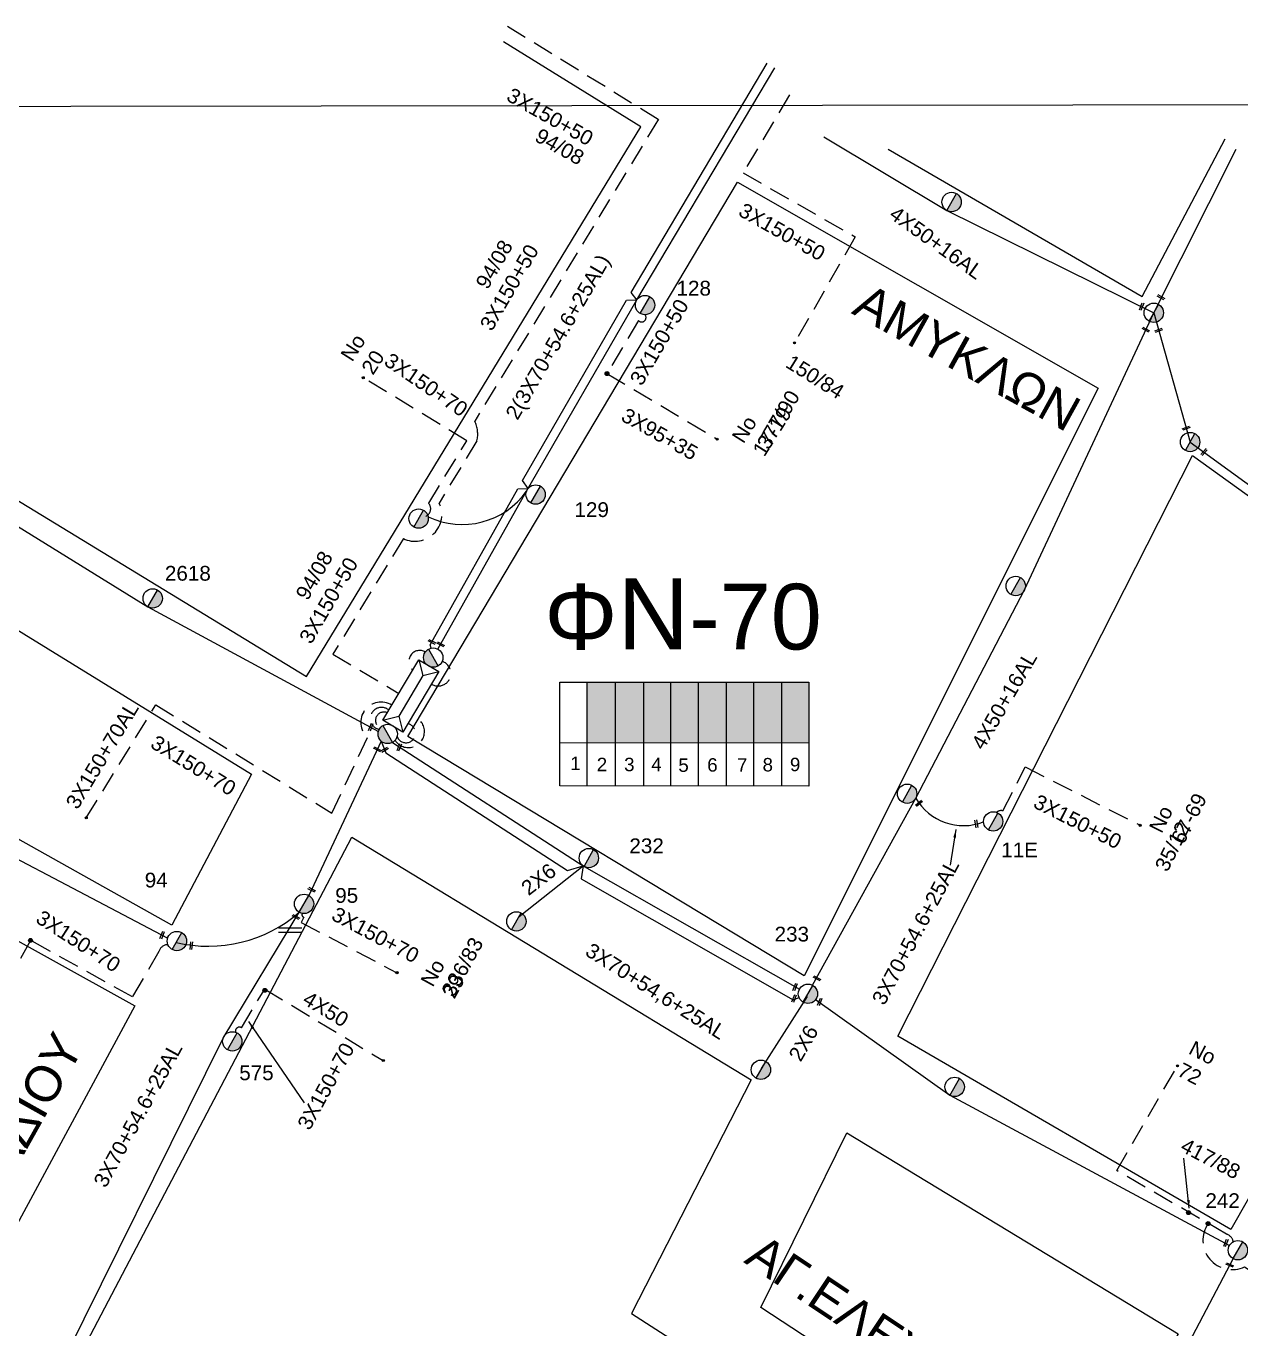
# Model space of a CAD drawing. Header units: millimetres. Extents: x 771 to 3391, y 686 to 1835.
# Drawn here: x 1703.7 to 1851.6, y 1612.4 to 1771 of the extents above; entities that cross this region are included whole.
import ezdxf

# ---------------------------------------------------------------- set-up
doc = ezdxf.new("R2010")
doc.units = ezdxf.units.MM
doc.linetypes.add('DASHED', pattern=[19.05, 12.7, -6.35])
for name, color, linetype in [('Pillar OTE', 7, 'Continuous'), ('Άγνωστα', 7, 'Continuous'), ('Γυμνά εναέρια ΧΤ και ΦΟΠ (3Φ)   4x50+16AL', 7, 'Continuous'), ('Επιγραφές - Σχήματα', 7, 'Continuous'), ('Καλώδια ΧΤ   3x150+50CU', 7, 'DASHED'), ('Καλώδια ΧΤ   3x150+70AL', 7, 'DASHED'), ('Καλώδια ΧΤ   3x150AL+50CU', 7, 'DASHED'), ('Μηχανική τομή', 7, 'Continuous'), ('Στύλος ΦΜ', 7, 'Continuous'), ('Στύλος ΦΜ @ 1', 7, 'Continuous'), ('Συνδέσεις', 7, 'Continuous'), ('Συνεστραμμένα ΧΤ   3x70+54.6+25 AL', 7, 'SYN_LINE'), ('Τομή', 7, 'Continuous'), ('Υποσταθμός εναέριος 2 στύλων', 7, 'Continuous'), ('Υποσταθμός πόλεως', 7, 'Continuous'), ('Υπόβαθρο ΔΕΗ', 7, 'Continuous'), ('Υπόγεια καλώδια Παροχών ΧΤ   4x50AL', 7, 'DASHED')]:
    doc.layers.add(name, color=color, linetype=linetype)
doc.styles.add('arial', font='ARIAL.TTF')
doc.styles.get("Standard").update_dxf_attribs({"font": 'ARIAL.TTF'})
doc.linetypes.add('SYN_LINE', pattern='A,0.5,-0.0001,["/\\/\\/\\/",Standard,S=0.1,R=0,X=0,Y=-0.05],-0.25', length=0.7501)
doc.dimstyles.new('ISO-25', dxfattribs={"dimtxt": 2.5, "dimasz": 2.5, "dimexe": 1.25, "dimexo": 0.625, "dimtad": 1, "dimtxsty": 'Standard', "dimcen": 2.5, "dimadec": 0, "dimazin": 0, "dimtfac": 1, "dimtmove": 0, "dimatfit": 3, "dimfxl": 1, "dimarcsym": 0})

# ---------------------------------------------------------------- blocks, each defined once
blk = doc.blocks.new('ΥΠΑΡΧΩΝ ΤΣΙΜΕΝΤΕΝΙΟΣ ΣΤΥΛΟΣ')
at = {"layer": 'Στύλος ΦΜ'}
blk.add_hatch(color=7, dxfattribs=at).paths.add_polyline_path([(-1.29, -2.28, 0.574793), (2.62, 0, 0.268822), (1.3, 2.27)])
at = {"layer": 'Στύλος ΦΜ', "color": 7}
blk.add_line((-1.29, -2.28), (1.3, 2.27), dxfattribs=at)
blk.add_circle((0, 0), 2.62, dxfattribs=at)
at = {"layer": 'Στύλος ΦΜ', "flags": 4}
for tag, p in [('ΑΡΙΘΜΟΣ', (-4.68, 8.05)), ('ΤΥΠΟΣ', (-4.91, 3.03))]:
    blk.add_attdef(tag, p, '', height=4, dxfattribs=at)
blk = doc.blocks.new('ΥΠΟΣΤΑΘΜΟΣ ΕΝΑΕΡΙΟΣ ΕΠΙ 2 ΣΤΥΛΩΝ')
at = {"layer": 'Υποσταθμός εναέριος 2 στύλων', "linetype": 'Continuous'}
for points in [[(-11.97, -2.11, 0.574793), (-8.45, -0.07, 0.268822), (-9.64, 1.98)], [(9.68, -2.15, 0.574793), (13.19, -0.1, 0.268822), (12.01, 1.95)]]:
    blk.add_hatch(color=256, dxfattribs=at).paths.add_polyline_path(points)
for p, q in [((-11.97, -2.11), (-9.64, 1.98)), ((9.68, -2.15), (12.01, 1.95))]:
    blk.add_line(p, q, dxfattribs=at)
for centre in [(-10.81, -0.07), (10.84, -0.1)]:
    blk.add_circle(centre, 2.36, dxfattribs=at)
at = {"layer": 'Υποσταθμός πόλεως', "linetype": 'Continuous', "ltscale": 40}
blk.add_lwpolyline([(-8.57, 2.82), (8.57, 2.82), (8.57, -2.82), (-8.57, -2.82)], close=True, dxfattribs=at)
for points in [[(-5.75, 0), (-8.57, 2.82)], [(-8.57, -2.82), (-5.75, 0)], [(-5.75, 0), (5.75, 0)], [(5.75, 0), (8.57, 2.82)], [(8.57, -2.82), (5.75, 0)]]:
    blk.add_lwpolyline(points, dxfattribs=at)
at = {"layer": 'Υποσταθμός εναέριος 2 στύλων', "ltscale": 40, "flags": 1}
for tag, p in [('ΜΕΤΑΣΧΗΜΑΤΙΣΜΟΣ', (14.09, 2.51)), ('ΙΣΧΥΣ', (14.07, -0.28)), ('ΑΡΙΘΜΟΣ', (14.19, -3))]:
    blk.add_attdef(tag, p, '', height=1.8, dxfattribs=at)
blk = doc.blocks.new('ΜΗΧΑΝΙΚΗ ΤΟΜΗ')
at = {"layer": 'Μηχανική τομή', "ltscale": 40}
for p, q in [((-1.89, 0.78), (1.89, 0.78)), ((1.89, 0), (-1.89, 0))]:
    blk.add_line(p, q, dxfattribs=at)
blk = doc.blocks.new('_ΣΥΝΔΕΣΗ')
at = {"layer": 'Συνδέσεις', "linetype": 'SYN_LINE', "ltscale": 40}
blk.add_hatch(color=256, dxfattribs=at).paths.add_polyline_path([(0.5, -0.01, 1), (-0.5, -0.01, 1)])
at = {"layer": 'Συνδέσεις'}
blk.add_circle((0, -0.01), 0.5, dxfattribs=at)
blk = doc.blocks.new('ΤΟΜΗ')
at = {"layer": 'Τομή', "ltscale": 40}
for p, q in [((-5.68, 0), (5.68, 0)), ((5.68, -2.33), (-5.68, -2.33))]:
    blk.add_line(p, q, dxfattribs=at)

msp = doc.modelspace()

# ---------------------------------------------------------------- hatches: boundary and pattern name
at = {"layer": 'Καλώδια ΧΤ   3x150+50CU', "linetype": 'DASHED', "ltscale": 0.2}
h = msp.add_hatch(color=1, dxfattribs=at)
h.dxf.hatch_style = 1
h.paths.add_polyline_path([(1775.45475, 1691.12871), (1772.01488, 1691.12893), (1772.01442, 1683.76833), (1775.45429, 1683.76499)])
h = msp.add_hatch(color=5, dxfattribs=at)
h.dxf.hatch_style = 1
h.paths.add_polyline_path([(1778.89432, 1691.12849), (1775.45475, 1691.12871), (1775.45429, 1683.76499), (1778.89386, 1683.76165)])
h = msp.add_hatch(color=173, dxfattribs=at)
h.dxf.hatch_style = 1
h.paths.add_polyline_path([(1782.19188, 1691.12829), (1778.89432, 1691.12849), (1778.89386, 1683.76165), (1782.19142, 1683.75845)])
h = msp.add_hatch(color=6, dxfattribs=at)
h.dxf.hatch_style = 1
h.paths.add_polyline_path([(1785.57788, 1691.12808), (1782.19188, 1691.12829), (1782.19142, 1683.75845), (1785.57741, 1683.75516)])
h = msp.add_hatch(color=30, dxfattribs=at)
h.dxf.hatch_style = 1
h.paths.add_polyline_path([(1788.97452, 1691.12786), (1785.57788, 1691.12808), (1785.57741, 1683.75516), (1788.97406, 1683.75186)])
h = msp.add_hatch(color=2, dxfattribs=at)
h.dxf.hatch_style = 1
h.paths.add_polyline_path([(1792.31157, 1691.12766), (1788.97452, 1691.12786), (1788.97406, 1683.75186), (1792.31111, 1683.74862)])
h = msp.add_hatch(color=133, dxfattribs=at)
h.dxf.hatch_style = 1
h.paths.add_polyline_path([(1795.69994, 1691.12744), (1792.31157, 1691.12766), (1792.31111, 1683.74862), (1795.69948, 1683.74533)])
h = msp.add_hatch(color=85, dxfattribs=at)
h.dxf.hatch_style = 1
h.paths.add_polyline_path([(1799.02004, 1691.12724), (1795.69994, 1691.12744), (1795.69948, 1683.74533), (1799.01958, 1683.74211)])

# ---------------------------------------------------------------- linework, layer by layer
at = {"layer": 'Pillar OTE', "ltscale": 40}
for points in [[(1768.68618, 1678.48885), (1768.68697, 1691.12913), (1799.02004, 1691.12724), (1799.01925, 1678.45948), (1768.68618, 1678.48977)], [(1772.01409, 1678.48645), (1772.01488, 1691.12893)], [(1775.45396, 1678.48302), (1775.45475, 1691.12871)], [(1778.89353, 1678.47958), (1778.89432, 1691.12849)], [(1782.19109, 1678.47629), (1782.19188, 1691.12829)], [(1785.57708, 1678.47291), (1785.57788, 1691.12808)], [(1788.97373, 1678.46951), (1788.97452, 1691.12786)], [(1792.31077, 1678.46618), (1792.31157, 1691.12766)], [(1795.69915, 1678.4628), (1795.69994, 1691.12744)], [(1768.68651, 1683.77157), (1799.01958, 1683.74211)]]:
    msp.add_lwpolyline(points, dxfattribs=at)
at = {"layer": 'Άγνωστα', "color": 2, "linetype": 'DASHED', "ltscale": 0.2}
msp.add_lwpolyline([(1774.41688, 1728.70196), (1787.84423, 1720.71266)], dxfattribs=at)
at = {"layer": 'Άγνωστα', "color": 7, "linetype": 'SYN_LINE', "ltscale": 8}
for points in [[(1763.71429, 1662.56923), (1771.52685, 1668.75751)], [(1793.24584, 1644.06412), (1798.85302, 1652.86107)]]:
    msp.add_lwpolyline(points, dxfattribs=at)
at = {"layer": 'Γυμνά εναέρια ΧΤ και ΦΟΠ (3Φ)   4x50+16AL', "color": 2, "linetype": 'Continuous', "ltscale": 0.2}
msp.add_lwpolyline([(1800.8361, 1757.53217), (1815.8156, 1748.56579), (1841.02842, 1736.09964), (1845.45482, 1720.36288), (1887.90669, 1689.54621)], dxfattribs=at)
at = {"layer": 'Γυμνά εναέρια ΧΤ και ΦΟΠ (3Φ)   4x50+16AL', "color": 5, "linetype": 'Continuous', "ltscale": 0.2}
msp.add_lwpolyline([(1799.4423, 1654.22392), (1812.02498, 1677.00349), (1825.27832, 1702.34596), (1841.02842, 1736.09964), (1851.05906, 1756.01462)], dxfattribs=at)
at = {"layer": 'Γυμνά εναέρια ΧΤ και ΦΟΠ (3Φ)   4x50+16AL', "color": 6, "linetype": 'Continuous', "ltscale": 0.2}
msp.add_lwpolyline([(1645.33382, 1745.10508), (1667.76257, 1731.14797), (1682.13165, 1722.55388), (1697.76328, 1713.07889), (1718.49906, 1700.29832), (1746.5739, 1685.12595)], dxfattribs=at)
at = {"layer": 'Γυμνά εναέρια ΧΤ και ΦΟΠ (3Φ)   4x50+16AL', "color": 173, "linetype": 'Continuous', "ltscale": 0.2}
msp.add_lwpolyline([(1627.37368, 1714.42068), (1660.22305, 1692.85009), (1689.08594, 1676.66323), (1720.91273, 1659.96862)], dxfattribs=at)
at = {"layer": 'Γυμνά εναέρια ΧΤ και ΦΟΠ (3Φ)   4x50+16AL', "color": 133, "linetype": 'Continuous', "ltscale": 0.2}
msp.add_lwpolyline([(1850.68943, 1620.9276), (1830.05164, 1581.73545), (1822.46496, 1569.83815), (1804.40577, 1542.73626)], dxfattribs=at)
at = {"layer": 'Καλώδια ΧΤ   3x150+50CU', "color": 85, "linetype": 'DASHED', "ltscale": 0.2}
msp.add_lwpolyline([(1762.29143, 1771.01426), (1780.68632, 1759.66012), (1758.31406, 1722.90478, -0.167250981), (1758.58484, 1720.51741), (1753.97021, 1712.93397, -0.714655677), (1749.61518, 1708.6134), (1741.0383, 1694.52246), (1749.06418, 1689.75135)], format="xyb", dxfattribs=at)
at = {"layer": 'Καλώδια ΧΤ   3x150+50CU', "color": 2, "linetype": 'DASHED', "ltscale": 0.2}
msp.add_lwpolyline([(1796.64539, 1762.6257), (1790.99711, 1753.13284), (1804.64415, 1745.33655), (1797.20904, 1732.32173)], dxfattribs=at)
msp.add_lwpolyline([(1779.04459, 1735.86335, -0.986725258), (1778.25416, 1735.15114), (1774.41688, 1728.70196)], format="xyb", dxfattribs=at)
at = {"layer": 'Καλώδια ΧΤ   3x150+50CU', "color": 6, "linetype": 'DASHED', "ltscale": 0.2}
msp.add_lwpolyline([(1850.70665, 1622.98612, 0.280116495), (1849.87503, 1623.9137), (1836.522, 1631.65481), (1843.95454, 1644.47557)], format="xyb", dxfattribs=at)
at = {"layer": 'Καλώδια ΧΤ   3x150+50CU', "color": 2, "linetype": 'DASHED', "ltscale": 0.2}
msp.add_arc((1751.62592, 1693.63494), 1.34928, 59.9132223, 229.991702, dxfattribs=at)
at = {"layer": 'Καλώδια ΧΤ   3x150+50CU', "color": 1, "linetype": 'DASHED', "ltscale": 0.2}
msp.add_arc((1753.85784, 1692.1961), 1.54252, 237.1920509, 71.662171, dxfattribs=at)
at = {"layer": 'Καλώδια ΧΤ   3x150+50CU', "color": 173, "linetype": 'DASHED', "ltscale": 0.2}
msp.add_arc((1746.95417, 1686.69647), 1.35702, 48.5375525, 257.945272, dxfattribs=at)
at = {"layer": 'Καλώδια ΧΤ   3x150+50CU', "color": 6, "linetype": 'DASHED', "ltscale": 0.2}
msp.add_arc((1747.2299, 1686.46896), 1.00773, 64.9968742, 244.5534572, dxfattribs=at)
at = {"layer": 'Καλώδια ΧΤ   3x150+50CU', "color": 133, "linetype": 'DASHED', "ltscale": 0.2}
msp.add_arc((1750.24075, 1685.10067), 1.94545, 212.7353045, 76.3828099, dxfattribs=at)
at = {"layer": 'Καλώδια ΧΤ   3x150+50CU', "color": 5, "linetype": 'DASHED', "ltscale": 0.2}
msp.add_arc((1749.94118, 1684.91228), 1.1633, 200.0505121, 79.9707954, dxfattribs=at)
at = {"layer": 'Καλώδια ΧΤ   3x150+70AL', "color": 1, "linetype": 'DASHED', "ltscale": 0.2}
for points in [[(1752.34786, 1711.3168, 0.500460608), (1752.70045, 1712.90566), (1757.33861, 1720.52777), (1744.73468, 1728.19745)], [(1729.1725, 1648.49538, -0.665110612), (1729.89359, 1649.04826), (1732.73262, 1653.74677)]]:
    msp.add_lwpolyline(points, format="xyb", dxfattribs=at)
at = {"layer": 'Καλώδια ΧΤ   3x150+70AL', "color": 30, "linetype": 'DASHED', "ltscale": 0.2}
msp.add_lwpolyline([(1710.9968, 1674.60728), (1719.46838, 1688.37148), (1740.92186, 1675.16731), (1745.24286, 1684.39265, -0.9225664), (1748.21119, 1688.31646)], format="xyb", dxfattribs=at)
at = {"layer": 'Καλώδια ΧΤ   3x150+70AL', "color": 173, "linetype": 'DASHED', "ltscale": 0.2}
for points in [[(1737.31065, 1662.96674, 0.531590948), (1737.49983, 1662.50288), (1737.16297, 1661.86157), (1748.83922, 1655.749)], [(1720.94116, 1659.1586, 0.339403524), (1719.83858, 1658.31207), (1716.60893, 1652.8004), (1704.19896, 1659.68453)]]:
    msp.add_lwpolyline(points, format="xyb", dxfattribs=at)
at = {"layer": 'Καλώδια ΧΤ   3x150+70AL', "color": 6, "linetype": 'DASHED', "ltscale": 0.2}
msp.add_lwpolyline([(1847.649, 1625.20419, 0.769128361), (1852.09359, 1619.94255), (1873.27011, 1606.05046), (1891.17488, 1594.94603), (1904.13844, 1586.79847, 0.561463562), (1908.84249, 1580.89795), (1911.04879, 1578.69503)], format="xyb", dxfattribs=at)
at = {"layer": 'Καλώδια ΧΤ   3x150AL+50CU', "color": 5, "linetype": 'DASHED', "ltscale": 0.2}
msp.add_lwpolyline([(1821.84835, 1675.27358, -0.252606305), (1822.6553, 1675.44536), (1825.3701, 1680.79605), (1839.36548, 1673.69517)], format="xyb", dxfattribs=at)
at = {"layer": 'Συνεστραμμένα ΧΤ   3x70+54.6+25 AL', "color": 2, "linetype": 'SYN_LINE', "ltscale": 20}
msp.add_lwpolyline([(1752.98943, 1695.25626), (1752.89642, 1695.65967), (1763.56328, 1714.67337), (1764.8236, 1714.72329), (1764.14188, 1715.68306), (1776.79934, 1737.63502), (1778.04875, 1737.65979), (1777.35341, 1738.58372), (1793.94952, 1766.47621)], dxfattribs=at)
at = {"layer": 'Συνεστραμμένα ΧΤ   3x70+54.6+25 AL', "color": 1, "linetype": 'SYN_LINE', "ltscale": 20}
for points in [[(1753.8296, 1695.13615), (1764.62267, 1714.37482), (1778.04875, 1737.65979), (1794.86905, 1765.92909)], [(1706.51082, 1605.05494), (1727.66551, 1647.77203), (1737.12943, 1663.43451)]]:
    msp.add_lwpolyline(points, dxfattribs=at)
at = {"layer": 'Συνεστραμμένα ΧΤ   3x70+54.6+25 AL', "color": 173, "linetype": 'SYN_LINE', "ltscale": 20}
msp.add_lwpolyline([(1746.91206, 1683.94848), (1738.10601, 1665.14756)], dxfattribs=at)
at = {"layer": 'Συνεστραμμένα ΧΤ   3x70+54.6+25 AL', "color": 133, "linetype": 'SYN_LINE', "ltscale": 20}
for points in [[(1746.91206, 1683.94848), (1747.47385, 1682.53021), (1769.62898, 1668.18707), (1771.50985, 1668.75631), (1771.26061, 1667.16281), (1797.11343, 1652.42458), (1797.81373, 1652.72061)], [(1799.83476, 1652.46458), (1816.18764, 1640.81259), (1850.2331, 1622.50976)]]:
    msp.add_lwpolyline(points, dxfattribs=at)
at = {"layer": 'Συνεστραμμένα ΧΤ   3x70+54.6+25 AL', "color": 5, "linetype": 'SYN_LINE', "ltscale": 20}
msp.add_lwpolyline([(1748.28903, 1683.78937), (1771.62571, 1668.68131), (1797.85631, 1653.7277)], dxfattribs=at)
at = {"layer": 'Συνεστραμμένα ΧΤ   3x70+54.6+25 AL', "color": 1, "linetype": 'SYN_LINE', "ltscale": 15}
msp.add_arc((1756.78524, 1719.92207), 9.60195, 244.3761778, 324.7095159, dxfattribs=at)
at = {"layer": 'Συνεστραμμένα ΧΤ   3x70+54.6+25 AL', "color": 5, "linetype": 'SYN_LINE', "ltscale": 8}
msp.add_arc((1817.82225, 1680.346), 6.69184, 209.9663127, 291.5790284, dxfattribs=at)
at = {"layer": 'Συνεστραμμένα ΧΤ   3x70+54.6+25 AL', "color": 173, "linetype": 'SYN_LINE', "ltscale": 20}
msp.add_arc((1725.86235, 1675.84713), 16.87748, 256.5371533, 310.9819239, dxfattribs=at)
at = {"layer": 'Υπόβαθρο ΔΕΗ'}
for points in [[(1649.78169, 1752.24469), (1646.21318, 1746.79523), (1668.2643, 1734.17215), (1668.2643, 1734.17215), (1737.81308, 1691.79404), (1778.55906, 1758.73426), (1761.80814, 1769.07367)], [(2899.29583, 1762.81833), (885.09289, 1760.10556)], [(1808.67859, 1756.00771), (1839.60757, 1738.06493), (1849.70512, 1757.27976)], [(1798.41761, 1655.34603), (1750.15559, 1684.49192), (1790.32933, 1752.01053), (1834.25232, 1726.91819), (1798.41761, 1655.34603)], [(1639.5294, 1734.95095), (1666.19968, 1719.90081), (1666.19968, 1719.90081), (1731.13483, 1679.9346), (1721.40518, 1661.54782), (1663.73195, 1693.83135), (1663.73195, 1693.83135), (1629.1481, 1714.93397), (1639.5294, 1734.95095)], [(1809.8519, 1648.00057), (1845.73973, 1718.73316), (1887.14086, 1688.94828), (1887.14086, 1688.94828), (1850.41642, 1624.48422), (1809.8519, 1648.00057)], [(1623.02837, 1705.82714), (1663.85562, 1681.12768), (1663.85562, 1681.12768), (1716.89016, 1651.70806), (1695.70674, 1612.44482), (1663.35817, 1629.82189), (1663.35817, 1629.82189), (1601.76332, 1668.15536), (1623.02837, 1705.82714)], [(1708.09553, 1605.12023), (1743.35824, 1672.25222), (1791.99771, 1642.69918), (1777.41825, 1614.22893), (1827.10679, 1582.24511), (1804.86261, 1545.34277), (1708.09553, 1605.12023)], [(1793.16964, 1614.99496), (1803.64954, 1636.25878), (1843.97858, 1611.78077), (1831.28407, 1589.98349), (1793.16964, 1614.99496)]]:
    msp.add_lwpolyline(points, dxfattribs=at)
at = {"layer": 'Υπόγεια καλώδια Παροχών ΧΤ   4x50AL', "color": 173, "linetype": 'DASHED', "ltscale": 0.2}
msp.add_lwpolyline([(1704.19896, 1659.68453), (1699.04669, 1650.39658)], dxfattribs=at)
at = {"layer": 'Υπόγεια καλώδια Παροχών ΧΤ   4x50AL', "color": 1, "linetype": 'DASHED', "ltscale": 0.2}
msp.add_lwpolyline([(1732.73262, 1653.74677), (1747.05443, 1645.09294)], dxfattribs=at)

# ---------------------------------------------------------------- block references
at = {"layer": 'Μηχανική τομή'}
for p, xscale, yscale, zscale, rotation in [((1839.61908, 1736.81444), 0.249999999999919, 0.249999999999919, 0.249999999999919, 68.45138536945211), ((1841.84948, 1737.91352), 0.2500000000002005, 0.2500000000002005, 0.2500000000002005, 331.5446991727721), ((1840.00698, 1733.97156), 0.2500000000002005, 0.2500000000002005, 0.2500000000002005, 331.5446991727721), ((1841.65609, 1733.86814), 0.249999999999919, 0.249999999999919, 0.249999999999919, 19.54182700506053), ((1845.00495, 1721.96228), 0.249999999999919, 0.249999999999919, 0.249999999999919, 19.54182700506053), ((1847.21729, 1719.07648), 0.249999999999919, 0.249999999999919, 0.249999999999919, 48.57150876516553), ((1753.051, 1695.93991), 0.2500000000002005, 0.2500000000002005, 0.2500000000002005, 332.645302719255), ((1754.11006, 1695.63607), 0.2500000000002005, 0.2500000000002005, 0.2500000000002005, 332.645302719255), ((1745.74236, 1685.60162), 0.249999999999919, 0.249999999999919, 0.249999999999919, 68.45138536945211), ((1746.40144, 1682.86286), 0.2500000000002005, 0.2500000000002005, 0.2500000000002005, 332.645302719255), ((1749.19653, 1683.15291), 0.249999999999919, 0.249999999999919, 0.249999999999919, 68.45138536945211), ((1747.38277, 1682.80879), 0.249999999999919, 0.249999999999919, 0.249999999999919, 30.00824690534074), ((1812.49309, 1676.29869), 0.249999999999919, 0.249999999999919, 0.249999999999919, 41.14244060358259), ((1819.50092, 1673.87831), 0.249999999999919, 0.249999999999919, 0.249999999999919, 100.5261771277454), ((1738.41867, 1665.75545), 0.2500000000002005, 0.2500000000002005, 0.2500000000002005, 332.645302719255), ((1736.48597, 1662.44379), 0.2500000000002005, 0.2500000000002005, 0.2500000000002005, 331.5446991727721), ((1720.31001, 1660.28477), 0.249999999999919, 0.249999999999919, 0.249999999999919, 68.45138536945211), ((1723.87209, 1659.03029), 0.249999999999919, 0.249999999999919, 0.249999999999919, 84.62235501560043), ((1799.95387, 1654.97825), 0.2500000000002005, 0.2500000000002005, 0.2500000000002005, 331.5446991727721), ((1797.41451, 1653.96414), 0.249999999999919, 0.249999999999919, 0.249999999999919, 68.45138536945211), ((1797.29854, 1652.57346), 0.249999999999919, 0.249999999999919, 0.249999999999919, 68.45138536945211), ((1800.4296, 1652.14853), 0.249999999999919, 0.249999999999919, 0.249999999999919, 68.45138536945211), ((1849.89157, 1622.80285), 0.249999999999919, 0.249999999999919, 0.249999999999919, 68.45138536945211), ((1850.23395, 1620.06262), 0.25, 0.25, 0.25, 338.4956216679205)]:
    msp.add_blockref('ΜΗΧΑΝΙΚΗ ΤΟΜΗ', p, dxfattribs=dict(at, xscale=xscale, yscale=yscale, zscale=zscale, rotation=rotation))
at = {"layer": 'Στύλος ΦΜ @ 1', "ltscale": 40, "xscale": 0.4499999999998181, "yscale": 0.4499999999998181, "zscale": 0.4499999999998181}
for p in [(1816.39663, 1749.59026), (1841.02609, 1736.10081), (1845.45256, 1720.36417), (1751.47673, 1711.03925), (1824.20629, 1702.83369), (1810.97659, 1677.54018), (1763.383, 1661.99336), (1793.16312, 1643.92428), (1816.76868, 1641.83706)]:
    msp.add_blockref('ΥΠΑΡΧΩΝ ΤΣΙΜΕΝΤΕΝΙΟΣ ΣΤΥΛΟΣ', p, dxfattribs=at)
at = {"layer": 'Στύλος ΦΜ @ 1', "ltscale": 40}
ref = msp.add_blockref('ΥΠΑΡΧΩΝ ΤΣΙΜΕΝΤΕΝΙΟΣ ΣΤΥΛΟΣ', (1779.05093, 1737.0411), dxfattribs=dict(at, xscale=0.4499999999998181, yscale=0.4499999999998181, zscale=0.4499999999998181))
ref.add_attrib('ΤΥΠΟΣ', '128', (1782.88671, 1738.19579), dxfattribs={"layer": 'Στύλος ΦΜ', "height": 1.8, "flags": 4})
ref = msp.add_blockref('ΥΠΑΡΧΩΝ ΤΣΙΜΕΝΤΕΝΙΟΣ ΣΤΥΛΟΣ', (1765.72846, 1713.96939), dxfattribs=dict(at, xscale=0.4499999999998181, yscale=0.4499999999998181, zscale=0.4499999999998181))
ref.add_attrib('ΤΥΠΟΣ', '129', (1770.45794, 1711.22913), dxfattribs={"layer": 'Στύλος ΦΜ', "height": 1.8, "flags": 4})
ref = msp.add_blockref('ΥΠΑΡΧΩΝ ΤΣΙΜΕΝΤΕΝΙΟΣ ΣΤΥΛΟΣ', (1719.0801, 1701.32279), dxfattribs=dict(at, xscale=0.4499999999998181, yscale=0.4499999999998181, zscale=0.4499999999998181))
ref.add_attrib('ΤΥΠΟΣ', '2618', (1720.56868, 1703.4807), dxfattribs={"layer": 'Στύλος ΦΜ', "height": 1.8, "flags": 4})
ref = msp.add_blockref('ΥΠΑΡΧΩΝ ΤΣΙΜΕΝΤΕΝΙΟΣ ΣΤΥΛΟΣ', (1821.46054, 1674.16149), dxfattribs=dict(at, xscale=0.4499999999998181, yscale=0.4499999999998181, zscale=0.4499999999998181))
ref.add_attrib('ΑΡΙΘΜΟΣ', '11Ε', (1822.44194, 1669.78632), dxfattribs={"layer": 'Στύλος ΦΜ', "height": 1.8, "flags": 4})
ref = msp.add_blockref('ΥΠΑΡΧΩΝ ΤΣΙΜΕΝΤΕΝΙΟΣ ΣΤΥΛΟΣ', (1772.20674, 1669.70578), dxfattribs=dict(at, xscale=0.4499999999998181, yscale=0.4499999999998181, zscale=0.4499999999998181))
ref.add_attrib('ΤΥΠΟΣ', '232', (1777.14584, 1670.29776), dxfattribs={"layer": 'Στύλος ΦΜ', "height": 1.8, "flags": 4})
ref = msp.add_blockref('ΥΠΑΡΧΩΝ ΤΣΙΜΕΝΤΕΝΙΟΣ ΣΤΥΛΟΣ', (1722.03211, 1659.6024), dxfattribs=dict(at, xscale=0.4499999999998181, yscale=0.4499999999998181, zscale=0.4499999999998181))
ref.add_attrib('ΤΥΠΟΣ', '94', (1718.11343, 1666.12126), dxfattribs={"layer": 'Στύλος ΦΜ', "height": 1.8, "flags": 4})
ref = msp.add_blockref('ΥΠΑΡΧΩΝ ΤΣΙΜΕΝΤΕΝΙΟΣ ΣΤΥΛΟΣ', (1737.52044, 1664.12567), dxfattribs=dict(at, xscale=0.4499999999998181, yscale=0.4499999999998181, zscale=0.4499999999998181))
ref.add_attrib('ΤΥΠΟΣ', '95', (1741.31567, 1664.25201), dxfattribs={"layer": 'Στύλος ΦΜ', "height": 1.8, "flags": 4})
ref = msp.add_blockref('ΥΠΑΡΧΩΝ ΤΣΙΜΕΝΤΕΝΙΟΣ ΣΤΥΛΟΣ', (1798.89856, 1653.17918), dxfattribs=dict(at, xscale=0.4499999999998181, yscale=0.4499999999998181, zscale=0.4499999999998181))
ref.add_attrib('ΤΥΠΟΣ', '233', (1794.83421, 1659.5448), dxfattribs={"layer": 'Στύλος ΦΜ', "height": 1.8, "flags": 4})
ref = msp.add_blockref('ΥΠΑΡΧΩΝ ΤΣΙΜΕΝΤΕΝΙΟΣ ΣΤΥΛΟΣ', (1728.77809, 1647.38562), dxfattribs=dict(at, xscale=0.4499999999998181, yscale=0.4499999999998181, zscale=0.4499999999998181))
ref.add_attrib('ΤΥΠΟΣ', '575', (1729.62377, 1642.65626), dxfattribs={"layer": 'Στύλος ΦΜ', "height": 1.8, "flags": 4})
ref = msp.add_blockref('ΥΠΑΡΧΩΝ ΤΣΙΜΕΝΤΕΝΙΟΣ ΣΤΥΛΟΣ', (1851.27046, 1621.95207), dxfattribs=dict(at, xscale=0.4499999999998181, yscale=0.4499999999998181, zscale=0.4499999999998181))
ref.add_attrib('ΤΥΠΟΣ', '242', (1847.31043, 1627.08931), dxfattribs={"layer": 'Στύλος ΦΜ', "height": 1.8, "flags": 4})
at = {"layer": 'Συνδέσεις'}
for p, xscale, yscale, zscale in [((1797.25839, 1732.4398), 0.25, 0.25, 0.25), ((1744.73468, 1728.19745), 0.25, 0.25, 0.25), ((1774.41688, 1728.70196), 0.4777242751394019, 0.4777242751394019, 0.4777242751394019), ((1787.84423, 1720.71266), 0.25, 0.25, 0.25), ((1710.99418, 1674.60303), 0.25, 0.25, 0.25), ((1839.36548, 1673.69517), 0.25, 0.25, 0.25), ((1704.19896, 1659.68453), 0.4777242751394019, 0.4777242751394019, 0.4777242751394019), ((1748.83922, 1655.749), 0.25, 0.25, 0.25), ((1732.74706, 1653.6046), 0.4777242751394019, 0.4777242751394019, 0.4777242751394019), ((1747.17281, 1645.05341), 0.25, 0.25, 0.25), ((1843.91148, 1644.4013), 0.25, 0.25, 0.25), ((1845.25391, 1626.53509), 0.4777242751394019, 0.4777242751394019, 0.4777242751394019), ((1847.64243, 1625.20693), 0.4777242751394019, 0.4777242751394019, 0.4777242751394019)]:
    msp.add_blockref('_ΣΥΝΔΕΣΗ', p, dxfattribs=dict(at, xscale=xscale, yscale=yscale, zscale=zscale))
at = {"layer": 'Τομή', "xscale": 0.25, "yscale": 0.25, "zscale": 0.25}
msp.add_blockref('ΤΟΜΗ', (1735.83267, 1661.21305), dxfattribs=at)
at = {"layer": 'Υποσταθμός εναέριος 2 στύλων', "xscale": 0.5, "yscale": 0.5, "zscale": 0.5, "rotation": 239.2700152497763}
msp.add_blockref('ΥΠΟΣΤΑΘΜΟΣ ΕΝΑΕΡΙΟΣ ΕΠΙ 2 ΣΤΥΛΩΝ', (1750.52117, 1689.44746), dxfattribs=at)

# ---------------------------------------------------------------- texts
at = {"ltscale": 40, "char_height": 4, "width": 67.4273804, "attachment_point": 1, "style": 'arial'}
for s, insert, rotation in [('{\\H1.083x;AMYKΛΩN}', (1806.18742, 1739.86146), 331.0454334), ('{\\H1.083x;APKAΔIOY}', (1692.04046, 1622.16591), 60.718751), ('{\\H1.083x;AΓ.EΛEYΘEPIOY}', (1793.39234, 1624.12464), 326.2485831)]:
    msp.add_mtext(s, dxfattribs=dict(at, insert=insert, rotation=rotation))
at = {"ltscale": 30, "char_height": 1.63441, "width": 11.2572904, "attachment_point": 1}
for s, insert in [('1', (1769.93234, 1682.05017)), ('2', (1773.1708, 1681.91671)), ('3', (1776.50139, 1681.91671)), ('4', (1779.8049, 1681.91671)), ('5', (1783.1084, 1681.83553)), ('6', (1786.62853, 1681.86259)), ('7', (1790.25698, 1681.86259)), ('8', (1793.37094, 1681.88965)), ('9', (1796.70153, 1681.91671))]:
    msp.add_mtext(s, dxfattribs=dict(at, insert=insert))
at = {"layer": 'Άγνωστα', "color": 7, "char_height": 1.8, "attachment_point": 1}
for s, gutter_width, insert, rotation in [('3X150+50', 12.5, (1762.91865, 1763.6056), 330.5018065), ('3X150+50', 12.5, (1791.17815, 1749.58886), 330.5018065), ('3X150+70', 12.5, (1748.1407, 1731.34158), 325.6314459), ('3X95+35', 12.5, (1776.88119, 1724.62149), 330.5018065), ('3X150+70', 12.5, (1719.61358, 1684.78408), 328.3412572), ('3X150+50', 12.5, (1827.01805, 1677.55442), 333.099), ('35/12', 1.89396, (1841.06881, 1668.71654), 63.099), ('2X6', 12.5, (1763.76484, 1666.47546), 37.6315354), ('3X150+70', 12.5, (1705.67781, 1663.47616), 327.1094069), ('3X150+70', 12.5, (1741.55774, 1663.86431), 331.9474136), ('4X50', 12.5, (1738.12268, 1653.60003), 328.9881973), ('2X6', 12.5, (1796.44636, 1645.69151), 59.9470029), ('3X150+70', 12.5, (1736.61425, 1637.29635), 61.264604), ('3X70+54.6+25AL', 12.5, (1711.78339, 1630.30549), 61.264604), ('417/88', 1.89396, (1844.96363, 1635.68301), 332.4338141)]:
    msp.add_mtext_dynamic_manual_height_columns(s, width=1.8, gutter_width=gutter_width, heights=[0.04535], dxfattribs=dict(at, insert=insert, rotation=rotation))
at = {"layer": 'Άγνωστα', "color": 7}
note = msp.add_mtext_dynamic_manual_height_columns('94/08\\P', width=1.8, gutter_width=2.24951, heights=[0.04535, 0], dxfattribs=dict(at, insert=(1762.84372, 1760.66172), char_height=1.8, attachment_point=1, rotation=330.5018065))
note = msp.add_mtext_dynamic_manual_height_columns('No ', width=1.8, gutter_width=2.10406, heights=[0.04535, 0], dxfattribs=dict(at, insert=(1739.77127, 1727.69155), char_height=1.8, attachment_point=1, rotation=57.6490116))
for column, words in zip(note.columns.linked_columns, ['20']):
    column.text = words
note = msp.add_mtext_dynamic_manual_height_columns('150/84\\P', width=1.8, gutter_width=2.24951, heights=[0.04535, 0], dxfattribs=dict(at, insert=(1793.54682, 1733.23305), char_height=1.8, attachment_point=1, rotation=328.1057025))
note = msp.add_mtext_dynamic_manual_height_columns('No ', width=1.8, gutter_width=2.10406, heights=[0.04535, 0], dxfattribs=dict(at, insert=(1787.42778, 1717.73347), char_height=1.8, attachment_point=1, rotation=57.6490116))
for column, words in zip(note.columns.linked_columns, ['17-19']):
    column.text = words
note = msp.add_mtext_dynamic_manual_height_columns('No ', width=1.8, gutter_width=1.89396, heights=[0.04535, 0], dxfattribs=dict(at, insert=(1838.69066, 1670.12503), char_height=1.8, attachment_point=1, rotation=63.099))
for column, words in zip(note.columns.linked_columns, ['67-69']):
    column.text = words
note = msp.add_mtext_dynamic_manual_height_columns('336/83\\P', width=1.8, gutter_width=1.68837, heights=[0.04535, 0], dxfattribs=dict(at, insert=(1752.47794, 1650.45911), char_height=1.8, attachment_point=1, rotation=61.264604))
note = msp.add_mtext_dynamic_manual_height_columns('No ', width=1.8, gutter_width=1.68837, heights=[0.04535, 0], dxfattribs=dict(at, insert=(1749.93847, 1651.69983), char_height=1.8, attachment_point=1, rotation=61.264604))
for column, words in zip(note.columns.linked_columns, ['29']):
    column.text = words
note = msp.add_mtext_dynamic_manual_height_columns('No ', width=1.8, gutter_width=1.89396, heights=[0.04535, 0], dxfattribs=dict(at, insert=(1842.68843, 1649.25203), char_height=1.8, attachment_point=1, rotation=332.4338141))
for column, words in zip(note.columns.linked_columns, ['72']):
    column.text = words
at = {"layer": 'Γυμνά εναέρια ΧΤ και ΦΟΠ (3Φ)   4x50+16AL', "color": 7, "char_height": 1.8, "attachment_point": 1}
for insert, rotation in [((1809.70789, 1749.21408), 324.3806025), ((1818.70474, 1683.65083), 59.8533125)]:
    msp.add_mtext_dynamic_manual_height_columns('4X50+16AL', width=1.8, gutter_width=12.5, heights=[0.04535], dxfattribs=dict(at, insert=insert, rotation=rotation))
at = {"layer": 'Καλώδια ΧΤ   3x150+70AL', "color": 7, "insert": (1708.38669, 1676.43773), "char_height": 1.8, "attachment_point": 1, "rotation": 58.9172927}
msp.add_mtext_dynamic_manual_height_columns('3X150+70AL', width=1.8, gutter_width=12.5, heights=[0.04535], dxfattribs=at)
at = {"layer": 'Συνεστραμμένα ΧΤ   3x70+54.6+25 AL', "color": 7}
note = msp.add_mtext_dynamic_manual_height_columns('94/08\\P', width=1.8, gutter_width=2.24951, heights=[0.04535, 0], dxfattribs=dict(at, insert=(1756.28783, 1736.23035), char_height=1.8, attachment_point=1, rotation=59.8533125))
at = {"layer": 'Συνεστραμμένα ΧΤ   3x70+54.6+25 AL', "color": 7, "char_height": 1.8, "attachment_point": 1}
for s, insert, rotation in [('3X150+50', (1758.83727, 1734.6615), 59.8533125), ('2(3X70+54.6+25AL)', (1761.95895, 1723.82679), 59.8533125), ('3X150+50', (1777.1011, 1727.99744), 59.8533125), ('3X150+50', (1736.8297, 1696.54769), 59.8533125), ('3X70+54.6+25AL', (1806.60449, 1652.50023), 61.9493521), ('3X70+54,6+25AL', (1772.5877, 1659.48406), 327.7300891)]:
    msp.add_mtext_dynamic_manual_height_columns(s, width=1.8, gutter_width=12.5, heights=[0.04535], dxfattribs=dict(at, insert=insert, rotation=rotation))
at = {"layer": 'Συνεστραμμένα ΧΤ   3x70+54.6+25 AL', "color": 7}
note = msp.add_mtext_dynamic_manual_height_columns('377/90\\P', width=1.8, gutter_width=2.24951, heights=[0.04535, 0], dxfattribs=dict(at, insert=(1790.54052, 1716.71298), char_height=1.8, attachment_point=1, rotation=59.8533125))
note = msp.add_mtext_dynamic_manual_height_columns('94/08\\P', width=1.8, gutter_width=2.24951, heights=[0.04535, 0], dxfattribs=dict(at, insert=(1734.36314, 1698.35309), char_height=1.8, attachment_point=1, rotation=59.8533125))
at = {"layer": 'Υπόβαθρο ΔΕΗ', "insert": (1766.77721, 1703.76867), "char_height": 8, "attachment_point": 1}
msp.add_mtext_dynamic_manual_height_columns('Φ{\\H1.0833x;N}-70', width=84.657329, gutter_width=12.5, heights=[0], dxfattribs=at)

# ---------------------------------------------------------------- leaders
at = {"layer": 'Επιγραφές - Σχήματα', "ltscale": 40}
for points in [[(1816.92672, 1673.18658), (1816.21988, 1668.84697)], [(1730.75475, 1649.79309), (1737.51236, 1639.88597)], [(1845.33694, 1627.07044), (1844.70147, 1633.17327)]]:
    msp.add_leader(points, dimstyle='ISO-25', override={"dimasz": 1, "dimtad": 0}, dxfattribs=at)

doc.saveas('drawing.dxf')
